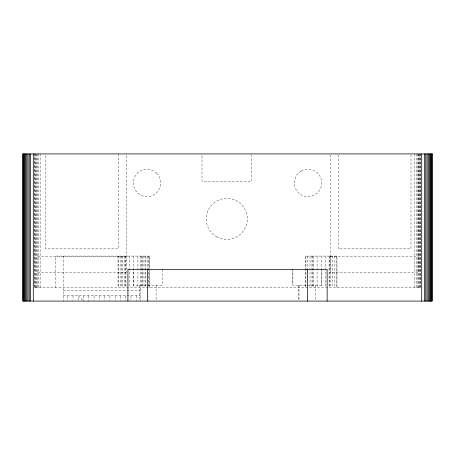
<?xml version="1.0" encoding="UTF-8"?>
<svg xmlns="http://www.w3.org/2000/svg" width="455" height="455" viewBox="0 0 455 455"><rect width="100%" height="100%" fill="white"/><g stroke="black" fill="none" stroke-linecap="round" stroke-linejoin="round"><path stroke-width="0.34" stroke-dasharray="2.27 1.71" d="M37.594 256.757L126.245 256.757M330.284 256.757L418.896 256.757M37.594 272.426L126.245 272.426L126.245 153.921M63.291 290.54L140.635 290.54M63.291 295.813L140.635 295.813M82.588 300.124L78.277 295.813L78.277 300.419M420.795 153.921L420.795 287.696L34.205 287.696L34.205 153.921M420.295 153.921L420.295 287.696M419.703 153.921L419.703 287.696M419.032 153.921L419.032 287.696M418.896 153.921L418.896 272.426L330.284 272.426L330.284 154.626M418.287 153.921L418.287 287.696M417.485 153.921L417.485 287.696M416.638 153.921L416.638 287.696M414.863 153.921L414.863 287.696M410.996 154.626L410.996 248.851L338.19 248.851L338.19 154.626M336.99 287.696L336.99 256.085L305.373 256.085L305.373 287.696M336.45 256.085L336.45 287.696M334.869 256.085L334.869 287.696M332.36 256.085L332.36 287.696M330.404 256.085L330.404 287.696M329.483 256.085L329.483 287.696M329.084 256.085L329.084 287.696M325.274 256.085L325.274 287.696M321.867 269.468L321.816 285.274L292.832 285.274L292.832 269.468M321.179 256.085L321.179 287.696M317.089 256.085L317.089 287.696M315.81 285.274L315.81 301.079M313.279 256.085L313.279 287.696M312.881 256.085L312.881 287.696M311.959 256.085L311.959 287.696M310.003 256.085L310.003 287.696M307.495 256.085L307.495 268.729M305.914 256.085L305.914 287.696M298.946 285.274L298.946 301.079M298.895 285.274L298.895 301.079M292.889 269.468L292.889 285.274M251.558 154.62L251.558 181.312L202.02 181.312L202.02 153.921M162.168 269.468L162.168 285.274L133.184 285.274L133.184 269.468M156.105 285.274L156.105 301.079M149.627 287.696L149.627 256.085L55.385 256.085L55.385 287.696M149.086 256.085L149.086 287.696M148.54 256.085L148.54 287.696M147.505 256.085L147.505 268.729M145.879 256.085L145.879 287.696M144.997 256.085L144.997 287.696M143.041 256.085L143.041 287.696M142.119 256.085L142.119 287.696M141.721 256.085L141.721 287.696M140.635 256.085L140.635 301.079M139.247 285.274L139.247 301.079M137.91 256.085L137.91 287.696M136.238 295.813L136.238 301.079M133.821 256.085L133.821 287.696M130.966 295.813L130.966 300.419M129.726 256.085L129.726 287.696M125.916 256.085L125.916 287.696M125.699 295.813L125.699 300.419M125.517 256.085L125.517 287.696M124.596 256.085L124.596 287.696M122.64 256.085L122.64 287.696M121.764 256.085L121.764 287.696M120.427 295.813L120.427 300.419M120.131 256.085L120.131 287.696M118.55 256.085L118.55 287.696M118.346 153.921L118.346 248.851L45.494 248.851L45.494 153.921M118.01 256.085L118.01 287.696M115.16 295.813L115.16 300.419M109.894 295.813L109.894 300.419M104.622 295.813L104.622 300.419M99.355 295.813L99.355 300.419M94.083 295.813L94.083 300.419M88.816 295.813L88.816 301.079M83.549 295.813L83.549 301.079M73.01 295.813L73.01 300.419M67.738 295.813L67.738 300.419M63.291 256.085L63.291 301.079M40.137 153.921L40.137 287.696M38.362 153.921L38.362 287.696M37.515 153.921L37.515 287.696M36.713 153.921L36.713 287.696M35.968 153.921L35.968 287.696M35.297 153.921L35.297 287.696M34.705 153.921L34.705 287.696M301.193 171.08L298.355 173.258A13.701 13.701 0 0 0 314.894 194.808L317.732 192.63A13.701 13.701 0 0 0 301.193 171.08M156.696 173.258L153.858 171.08A13.701 13.701 0 0 0 137.325 192.63L140.163 194.808A13.701 13.701 0 0 0 156.696 173.258M216.512 236.714A20.549 20.549 0 0 0 247.338 218.918A20.549 20.549 0 0 0 216.512 201.121A20.549 20.549 0 0 0 216.512 236.714"/><path stroke-width="0.68" d="M431.892 153.921L431.892 301.079M431.448 153.921L431.448 301.079M430.839 153.921L430.839 301.079M430.072 153.921L430.072 301.079M429.162 153.921L429.162 301.079M428.127 153.921L428.127 301.079M426.983 153.921L426.983 301.079M425.743 153.921L425.743 301.079M424.441 153.921L424.441 301.079M421.711 153.921L421.711 301.079M327.134 301.079L327.134 269.468L127.918 269.468L127.918 301.079M307.375 269.468L307.375 301.079M147.676 269.468L147.676 301.079M33.289 153.921L33.289 301.079M30.559 153.921L30.559 301.079M29.256 153.921L29.256 301.079M28.017 153.921L28.017 301.079M26.873 153.921L26.873 301.079M25.838 153.921L25.838 301.079M24.928 153.921L24.928 301.079M24.16 153.921L24.16 301.079M23.552 153.921L23.552 301.079M23.108 153.921L23.108 301.079M432.25 153.921L22.75 153.921L22.75 301.079L432.25 301.079L432.25 153.921"/></g></svg>
